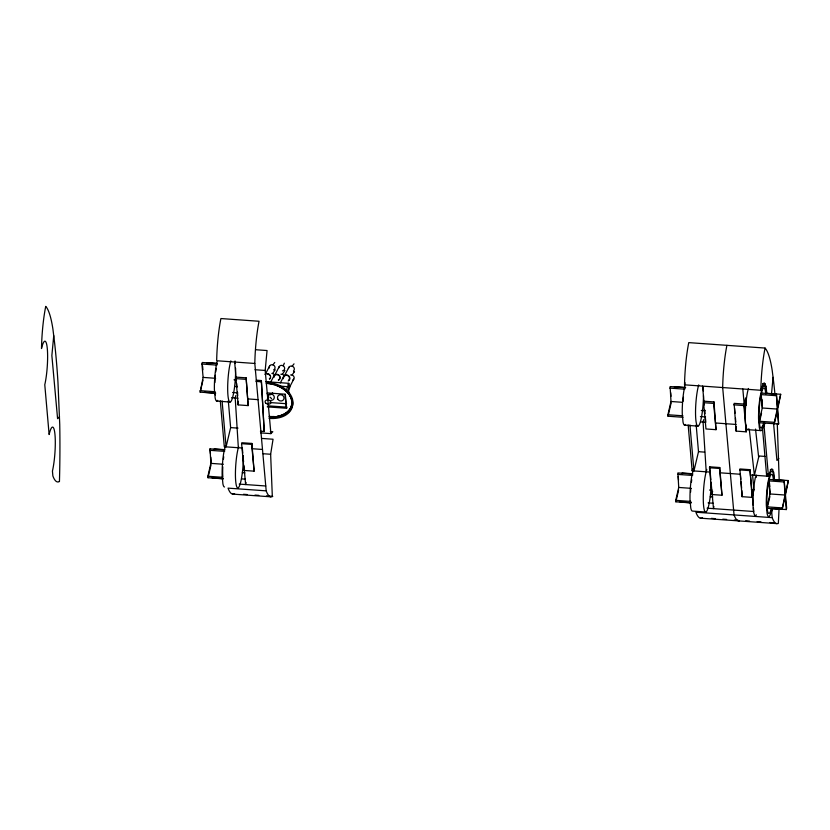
<?xml version="1.0" encoding="UTF-8"?>
<svg xmlns="http://www.w3.org/2000/svg" width="830" height="830" viewBox="0 0 830 830"><rect width="100%" height="100%" fill="white"/><g stroke="black" fill="none" stroke-linecap="round" stroke-linejoin="round"><path stroke-width="1.25" d="M288.695 393.596L288.809 383.315L265.579 381.665M779.069 508.406L778.343 523.419A96.612 15.542 -85.9 0 1 772.201 517.65L695.903 512.214A96.612 15.542 -85.9 0 0 702.045 517.982L702.481 517.723M53.742 335.631L51.865 355.541L57.592 418.714L59.521 416.795M260.734 432.907L270.912 433.634L265.185 370.46L267.063 350.54L255.619 349.731M771.547 393.524L773.072 377.339M234.62 493.643L234.185 493.902A96.612 15.542 -85.9 0 1 228.043 488.133L266.191 490.852A96.612 15.542 -85.9 0 0 272.333 496.62L270.642 454.259L273.049 439.236L261.606 438.416M215.157 393.213L200.175 392.144L203.122 377.411L201.908 364.028L202.261 362.492L217.253 363.561M217.066 364.225L216.889 365.096L201.908 364.028M222.99 478.796L208.008 477.727L207.874 476.254L210.872 463.368L210.021 448.854L225.003 449.912M246.043 482.438L245.628 484.554L243.916 465.703M683.017 417.293L668.036 416.224L667.901 414.741L670.982 401.492L670.121 386.573L685.113 387.641L684.875 388.575M675.734 500.334L690.716 501.403L690.851 502.876L675.869 501.808L675.734 500.334L678.733 487.449L677.882 472.924L692.863 473.992M713.904 506.518L713.489 508.634L712.119 493.57M764.139 423.207L762.967 427.637A22.669 3.642 -85.9 0 1 759.315 427.523L758.568 419.202A22.669 3.642 -85.9 0 1 760.155 396.595L762.065 388.357A22.669 3.642 -85.9 0 1 765.716 388.471L766.256 392.891M750.424 474.978L768.456 476.254L764.108 426.454L764.721 423.3M761.556 413.081L759.315 422.729L778.602 423.995L777.388 410.539L774.297 423.798L774.214 423.186L777.254 409.065L776.392 394.146L761.411 393.078M771.869 509.236L770.717 513.542A22.669 3.642 -85.9 0 1 767.065 513.428L766.318 505.107A22.669 3.642 -85.9 0 1 767.906 482.5L769.815 474.262A22.669 3.642 -85.9 0 1 773.467 474.376L774.017 478.827M772.595 508.551L771.765 512.784L772.201 517.65M769.877 496.599L767.148 508.313L782.14 509.381L785.004 495.022L784.153 480.497L769.161 479.429L768.217 484.035A19.619 3.154 -85.9 0 0 766.847 503.603L767.501 510.803A19.619 3.154 -85.9 0 0 770.655 510.907L771.329 508.5L786.321 509.568L786.653 508.147L785.471 495.064L788.365 480.56L773.384 479.491M692.635 474.926L692.531 475.445L677.55 474.387M200.175 392.144L202.977 380.088M208.008 477.727L211.007 464.842M236.062 377.121L246.126 377.837L248.16 405.6L238.106 404.884L234.693 362.036M238.106 404.884L238.262 401.336M248.16 405.6L246.126 377.837M241.613 443.677L241.841 442.732L251.905 443.448L254.105 471.16L244.041 470.444L241.613 443.677L251.677 444.392L254.105 471.16M244.041 470.444L244.259 469.49M251.677 444.392L251.905 443.448M267.862 399.925L268.578 396.823M286.08 390.961L288.809 383.315M267.229 406.876L286.599 408.256L286.848 407.167L268.142 405.839M668.036 416.224L671.117 402.965M675.869 501.808L678.598 490.094M703.581 402.685L703.923 401.201L713.987 401.917L716.02 429.681L705.967 428.965L703.581 402.685L713.644 403.401L716.02 429.681M713.644 403.401L713.987 401.917M709.474 467.757L709.702 466.813L719.766 467.529L721.965 495.24L711.901 494.524L709.474 467.757L719.537 468.473L721.965 495.24M711.901 494.524L712.638 491.35M746.087 425.168L746.212 431.839L736.148 431.112L734.114 403.359L744.178 404.075M719.537 468.473L719.766 467.529M736.148 431.112L736.21 426.527M746.212 431.839L743.836 405.548L745.599 397.944L746.274 405.393M752.561 474.77L753.92 489.783L752.156 497.388L742.093 496.672L739.883 468.96L749.947 469.676L753.173 505.231M776.04 395.682L761.058 394.613L762.272 407.997L759.18 421.246L774.172 422.304M742.093 496.672L741.854 490.675M752.156 497.388L749.947 469.676M765.706 393.213L780.688 394.281L777.606 407.53L776.392 394.146M783.821 481.95L768.829 480.892L770.012 493.954L767.013 506.84L782.005 507.908M788.365 480.56L785.336 493.591L784.153 480.497M782.14 509.381L785.139 496.496L786.321 509.568M235.782 395.609L235.212 398.016L238.355 447.744M228.302 400.786L230.636 427.606L226.082 446.872L222.077 400.89M260.402 431.185L264.21 431.507L261.357 380.565L256.273 380.14M264.21 431.507L261.357 380.565M703.643 419.69L703.072 422.096L706.216 471.824L706.787 469.417M696.163 424.856L698.497 451.686L693.942 470.952L689.938 424.97M767.231 473.723L766.661 476.13L762.324 426.319L764.108 426.454M217.087 361.756L215.987 367.078A22.669 3.642 -85.9 0 0 214.399 389.685L215.157 398.006A22.669 3.642 -85.9 0 0 217.761 400.351M225.376 445.752L223.737 452.983A22.669 3.642 -85.9 0 0 222.15 475.59L222.907 483.911A22.669 3.642 -85.9 0 0 224.515 486.992M766.806 393.627L766.069 386.375L764.264 382.9L763.133 383.74L760.83 390.266L684.532 384.83L685.103 382.827M684.947 385.836L683.847 391.158A22.669 3.642 -85.9 0 0 682.26 413.765L683.017 422.086A22.669 3.642 -85.9 0 0 685.622 424.431M710.179 472.104L692.158 470.818L692.728 468.794M693.237 469.832L691.598 477.063A22.669 3.642 -85.9 0 0 690.01 499.67L690.768 507.991A22.669 3.642 -85.9 0 0 692.376 511.073L705.666 512.027M763.621 422.927L762.915 425.427A20.117 3.237 -85.9 0 1 759.678 425.323L759.004 417.947A20.117 3.237 -85.9 0 1 760.415 397.881L762.116 390.567A20.117 3.237 -85.9 0 1 765.353 390.671L765.8 393.887M778.602 423.995L777.741 409.014L780.688 394.281M768.456 476.254L770.779 469.666L771.91 468.826L773.747 472.332L774.483 479.647M769.161 479.429L769.877 476.908A19.619 3.154 -85.9 0 1 773.031 477.001L773.467 480.134M283.217 365.854L284.337 363.167M293.779 372.099L294.515 371.498L292.087 375.046M265.372 374.164L269.677 365.916M270.621 382.236L274.056 375.658M279.233 366.59L274.388 375.865A2.957 2.729 27.6 0 0 273.983 377.225M280.312 382.921L283.746 376.343M284.047 376.54L288.892 367.265M289.463 387.392L293.768 379.144M282.345 374.34L284.939 370.491M272.624 373.552L275.207 369.775M272.925 364.868L274.761 362.471M292.202 366.186L294.017 363.851M270.912 433.634L272.842 431.714L270.3 431.538M778.851 458.513L776.922 460.432L773.529 423.051M774.971 394.468A341.545 54.946 -85.9 0 0 773.747 382.889L772.253 370.823A128.629 20.688 -85.9 0 0 765.063 348.061L688.765 342.624A45.245 7.283 -85.9 0 0 684.532 384.83M762.687 383.626L765.26 383.802M763.496 386.199L766.069 386.375M685.663 387.506L674.427 386.707L674.52 387.382M669.769 388.108L684.75 389.177M254.82 363.467L216.672 360.749A45.245 7.283 -85.9 0 1 220.905 318.544L259.053 321.262A45.245 7.283 -85.9 0 0 254.82 363.467L266.191 490.852M216.547 363.333L206.566 362.627L206.66 363.301M255.018 369.734L265.185 370.46M733.772 404.833L743.836 405.548M670.982 401.492L682.218 402.291M762.272 407.997L777.254 409.065M701.267 410.456L705.127 410.736M235.72 378.605L245.784 379.32M203.122 377.411L215.613 378.304M234.008 379.798L236.581 379.984M279.347 386.075L287.087 386.624M700.416 416.587L705.573 416.951M667.901 414.741L682.883 415.799M234.693 386.469L237.266 386.656M700.624 421.931L705.832 422.294L705.5 418.579M715.896 423.01L736.023 424.452M267.25 392.922L285.323 394.209L286.599 408.256M232.556 392.507L237.712 392.87M200.04 390.66L215.022 391.729M684.626 425.168L697.916 426.122M747.633 429.66L760.923 430.604M204.471 392.341L215.717 393.14M231.539 397.757L237.971 398.213M248.035 398.929L258.099 399.655M269.864 402.54L286.64 403.733M216.765 401.087L230.055 402.042M698.497 451.686L704.629 452.122M765.084 456.427L758.952 455.992L754.397 475.258L749.272 429.203M230.636 427.606L238.003 428.124M770.354 469.552L772.927 469.728M739.665 469.905L749.729 470.62M720.243 472.82L740.37 474.262L740.827 479.304M692.085 473.702L682.094 472.986L682.187 473.629M252.382 448.74L262.446 449.455M224.225 449.621L214.233 448.906L214.327 449.549M263.017 453.72L270.642 454.259M209.689 450.306L224.671 451.364M751.409 489.607L753.92 489.783M678.733 487.449L691.214 488.341M770.012 493.954L785.004 495.022M709.546 490.042L712.119 490.229M710.221 496.776L712.794 496.963M210.872 463.368L223.353 464.261M708.083 502.876L713.229 503.239M680.05 501.994L691.286 502.793M242.36 472.706L244.933 472.882M707.056 508.178L753.744 511.508L753.401 507.742M207.874 476.254L222.855 477.323L222.689 474.086A19.619 3.154 -85.9 0 1 222.793 466.844M241.509 478.889L245.369 479.159M212.19 477.914L223.426 478.713M239.196 484.098L265.756 485.986M711.372 518.366L715.19 518.636M722.826 519.175L726.634 519.445M734.27 519.995L738.077 520.265M745.714 520.804L749.532 521.084M757.157 521.624L760.975 521.894M769.877 522.527L773.685 522.807M700.364 518.169L776.673 523.606M243.512 494.286L247.33 494.556M254.966 495.095L258.773 495.365M266.409 495.915L272.769 496.361M232.504 494.089L270.653 496.807M255.993 381.364L261.066 381.79M270.082 397.207L271.566 398.597M215.074 392.6L215.395 394.945M755.528 429.069L758.662 457.206M761.961 399.168L762.407 404.034M769.483 482.998L769.815 486.567M761.172 394.011L761.504 397.726M761.733 400.195L762.407 407.623M769.171 482.884L770.199 494.213M742.809 388.98L745.413 417.718M734.56 408.319L735.007 413.278M735.463 418.247L735.795 421.962M741.055 481.836L741.626 488.144M702.553 386.116L704.265 404.926M704.712 409.885L705.043 413.61M709.702 466.813L710.086 471.046M710.293 473.37L710.864 479.678M711.092 482.209L711.777 489.783M670.682 392.663L671.003 396.304M678.203 476.493L678.525 480.062M285.053 394.354L286.215 407.125M236.623 383.325L236.965 387.05M237.411 392.009L237.754 395.734M242.775 453.076L242.319 448.024L224.297 446.737L220.282 400.766M243.003 455.597L243.574 461.916M202.593 366.144L202.925 369.796M210.021 448.854L210.447 453.605M210.779 457.174L211.204 461.937M688.143 424.846L692.158 470.818M777.285 423.829L779.214 480.757M756.296 475.154L756.41 477.292M711.196 483.672A22.669 3.642 -85.9 0 1 707.129 510.471A22.669 3.642 -85.9 0 1 703.29 500.044A22.669 3.642 -85.9 0 1 706.465 470.828M690.602 492.19A19.619 3.154 -85.9 0 1 690.809 488.372M691.421 482.085A19.619 3.154 -85.9 0 1 691.743 479.719M683.059 401.419A20.117 3.237 -85.9 0 1 683.453 397.269M703.207 387.6A22.669 3.642 -85.9 0 1 703.425 391.044M703.487 395.516A22.669 3.642 -85.9 0 1 699.659 423.943A22.669 3.642 -85.9 0 1 695.561 414.824A22.669 3.642 -85.9 0 1 698.715 384.923M726.914 345.342A45.245 7.283 -85.9 0 0 722.681 387.548L734.052 514.932A96.612 15.542 -85.9 0 0 739.343 520.929M748.629 428.923A22.669 3.642 -85.9 0 1 745.247 416.504A22.669 3.642 -85.9 0 1 748.432 388.461M760.83 390.266A45.245 7.283 -85.9 0 1 765.063 348.061M756.389 514.828A22.669 3.642 -85.9 0 1 753.018 504.163A22.669 3.642 -85.9 0 1 755.518 476.887M280.851 374.237A2.926 2.708 27.6 0 1 284.368 376.426M278.828 367.949A2.957 2.729 27.6 0 1 281.505 365.366A2.957 2.729 27.6 0 1 284.607 367.866A2.957 2.729 27.6 0 1 282.459 370.886M271.867 373.407A2.998 2.781 27.6 0 1 274.699 375.7M278.921 379.538A2.957 2.729 27.6 0 1 278.32 379.933M276.162 374.693A2.957 2.729 27.6 0 1 278.963 375.617M279.42 376.218A2.957 2.729 27.6 0 1 279.388 378.988M288.145 384.29A3.341 3.092 27.6 0 1 288.093 389.727M269.366 367.981A2.915 2.698 27.6 0 1 271.192 364.816A2.915 2.698 27.6 0 1 274.772 366.487A2.915 2.698 27.6 0 1 273.568 369.941M243.377 456.241A22.669 3.642 -85.9 0 1 239.683 485.415A22.669 3.642 -85.9 0 1 235.461 476.991A22.669 3.642 -85.9 0 1 238.604 446.748M223.415 459.229A19.619 3.154 -85.9 0 1 223.716 456.801M269.781 378.283A2.915 2.698 27.6 0 1 269.325 378.822M267.333 373.998A2.915 2.698 27.6 0 1 269.812 375.544M272.603 392.725A3.341 3.092 27.6 0 1 267.094 393.752M273.599 377.204A3.341 3.092 27.6 0 1 278.558 374.828A3.341 3.092 27.6 0 1 278.507 380.264M275 384.84A23.634 16.393 13.1 0 1 291.652 404.822A23.634 16.393 13.1 0 1 269.273 416.722M266.544 383.242A23.634 16.393 13.1 0 1 273.827 384.477M287.73 392.476A23.634 16.393 13.1 0 1 280.893 415.28M279.845 415.591A23.634 16.393 13.1 0 1 277.656 416.089M274.18 416.504A23.634 16.393 13.1 0 1 269.345 416.411M269.055 383.159A23.634 16.393 13.1 0 1 273.9 384.166M283.393 378.698A3.341 3.092 27.6 0 1 285.479 375.087A3.341 3.092 27.6 0 1 289.566 376.996A3.341 3.092 27.6 0 1 288.186 380.949M265.009 374.361A3.341 3.092 27.6 0 1 269.657 374.683A3.341 3.092 27.6 0 1 269.605 379.123M290.614 374.942A2.884 2.666 27.6 0 1 292.72 380.067M214.897 382.557A20.117 3.237 -85.9 0 1 215.375 375.243M215.738 371.944A20.117 3.237 -85.9 0 1 216.257 368.364M235.035 360.967A22.669 3.642 -85.9 0 1 235.347 363.519M235.596 368.219A22.669 3.642 -85.9 0 1 232.213 398.732A22.669 3.642 -85.9 0 1 227.731 391.75A22.669 3.642 -85.9 0 1 230.854 360.843M288.487 368.634A2.978 2.749 27.6 0 1 292.565 366.331A2.978 2.749 27.6 0 1 293.467 370.958M267.364 398.815A2.998 2.075 13.1 0 1 268.121 398.794M266.254 383.387A24.693 17.119 13.1 0 1 292.637 402.768A24.693 17.119 13.1 0 1 269.096 418.362M266.534 382.184A24.693 17.119 13.1 0 1 292.907 401.564A24.693 17.119 13.1 0 1 269.377 417.158M289.089 379.684A2.978 2.749 27.6 0 1 288.622 380.233M283.756 377.194A2.978 2.749 27.6 0 1 287.356 375.471A2.978 2.749 27.6 0 1 289.39 379.03M270.186 394.094A3.341 3.092 27.6 0 1 274.263 396.999A3.341 3.092 27.6 0 1 270.974 400.319M267.717 396.958A3.341 3.092 27.6 0 1 269.387 394.354M289.224 386.386A2.884 2.666 27.6 0 1 288.467 388.959M288.508 385.12A2.884 2.666 27.6 0 1 288.954 385.711M59.449 481.452L59.013 481.701A96.612 15.542 -85.9 0 1 52.871 475.932L52.435 471.077A25.761 4.14 -85.9 0 0 54.988 434.723A25.761 4.14 -85.9 0 0 49.126 434.547L44.779 384.736A25.523 4.109 -85.9 0 0 47.31 348.735A25.523 4.109 -85.9 0 0 41.5 348.548A45.245 7.283 -85.9 0 1 45.733 306.353A128.629 20.688 -85.9 0 1 52.913 329.105L54.407 341.171A341.545 54.946 -85.9 0 1 57.955 382.111L59.729 424.317A256.657 41.282 -85.9 0 1 59.449 481.452M277.894 399.23A3.341 3.092 27.6 0 0 283.58 399.624A3.341 3.092 27.6 0 0 280.789 394.727A3.341 3.092 27.6 0 0 277.894 399.23M266.098 403.401A2.998 2.075 13.1 0 0 270.943 402.799A2.998 2.075 13.1 0 0 267.104 399.946A2.998 2.075 13.1 0 0 266.098 403.401"/></g></svg>
